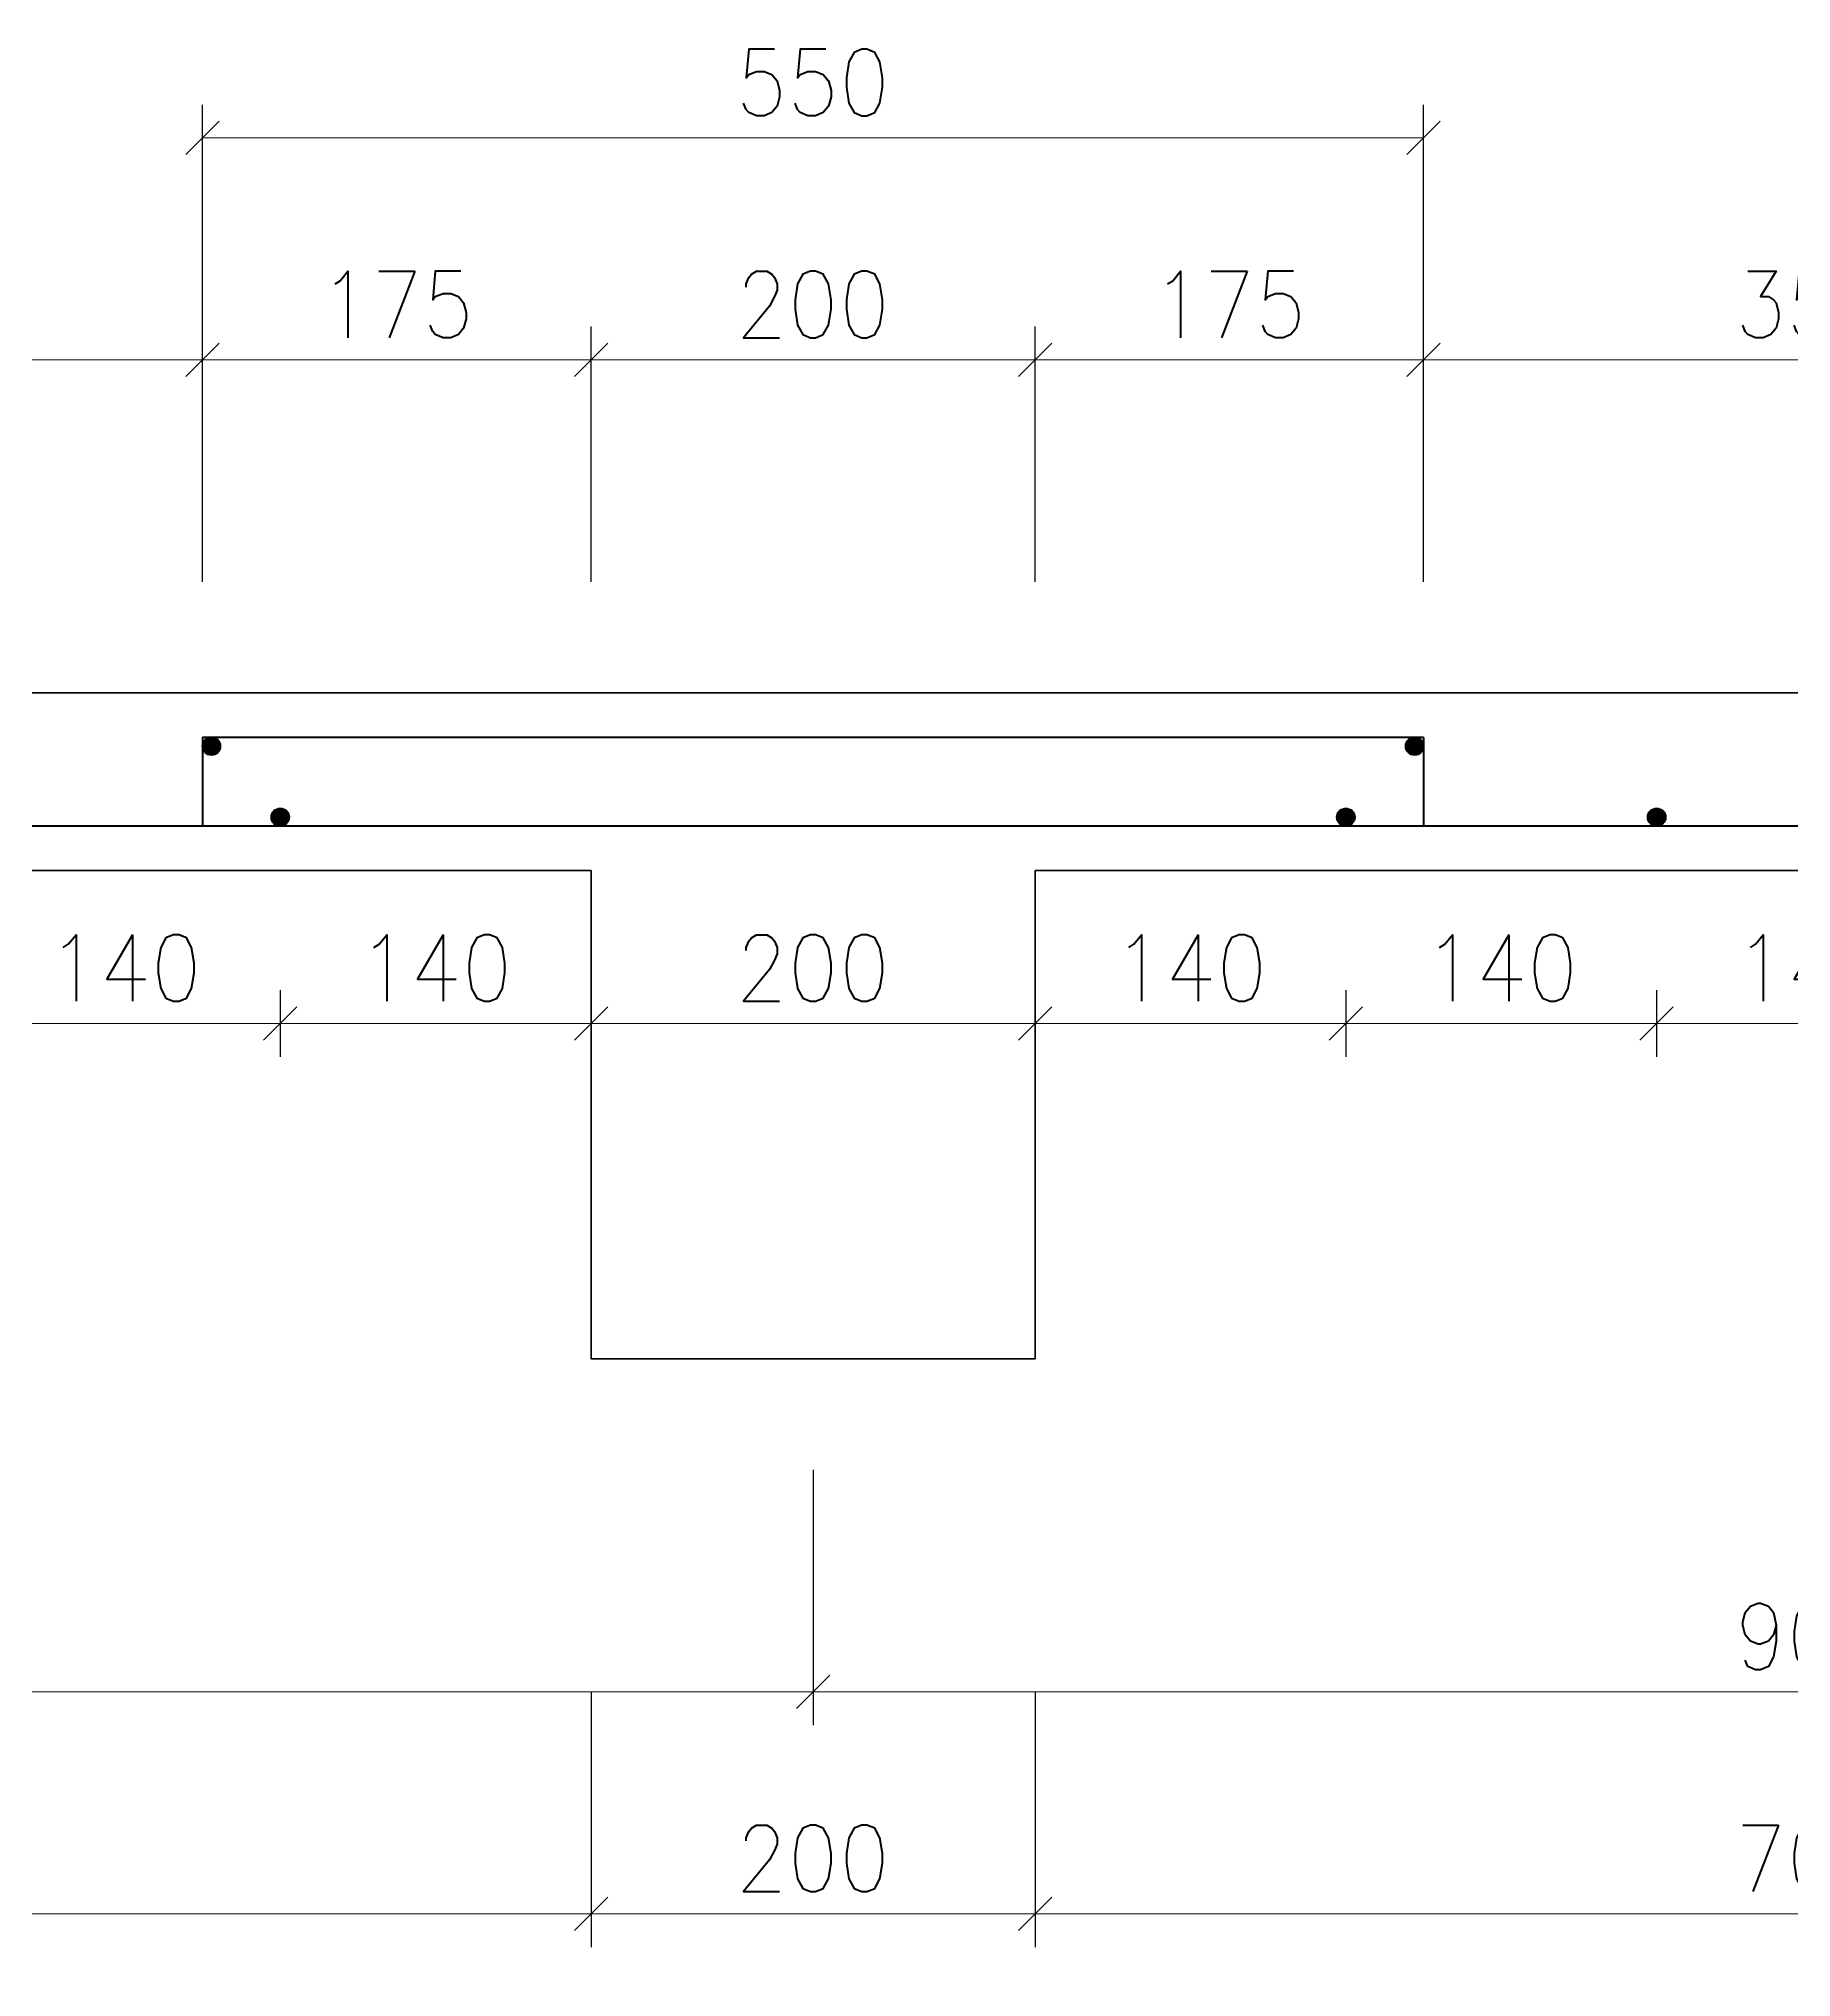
# Model space of a CAD drawing. Header units: millimetres. Extents: x 21380 to 27339, y 19466 to 22366.
# Drawn here: x 24926 to 25715, y 21493 to 22366 of the extents above; entities that cross this region are included whole.
import ezdxf

# ---------------------------------------------------------------- set-up
doc = ezdxf.new("R2010")
doc.units = ezdxf.units.MM
doc.layers.get('Defpoints').update_dxf_attribs({"color": 254})
for name, color, linetype, lineweight in [('0.35', 6, 'Continuous', 35), ('0.7', 30, 'Continuous', 70), ('Dimensions', 7, 'Continuous', 25)]:
    doc.layers.add(name, color=color, linetype=linetype, lineweight=lineweight)
doc.styles.add('MyTextStyle', font='romans.shx', dxfattribs={"width": 0.9})
doc.dimstyles.new('Annotative SK ext', dxfattribs={"dimscale": 0, "dimtxt": 3, "dimasz": 1.5, "dimexe": 1.5, "dimexo": 5, "dimgap": 1, "dimtad": 1, "dimdec": 0, "dimlfac": -1, "dimrnd": 5, "dimzin": 0, "dimtxsty": 'MyTextStyle', "dimblk": 'OBLIQUE', "dimcen": 1.5, "dimadec": 0, "dimazin": 0, "dimtfac": 1, "dimtdec": 0, "dimtofl": 0, "dimtmove": 0, "dimatfit": 3, "dimldrblk": 'NONE', "dimfxl": 10, "dimfxlon": 1, "dimtfillclr": 1, "dimtolj": 1, "dimtzin": 0, "dimlwd": 18, "dimarcsym": 0})
doc.dimstyles.new('Annotative SK int', dxfattribs={"dimscale": 0, "dimtxt": 3, "dimasz": 1.5, "dimexe": 1.5, "dimexo": 0, "dimgap": 1, "dimtad": 1, "dimdec": 0, "dimlfac": -1, "dimrnd": 5, "dimzin": 0, "dimtxsty": 'MyTextStyle', "dimblk": 'OBLIQUE', "dimcen": 1.5, "dimdle": 1.5, "dimadec": 0, "dimazin": 0, "dimtfac": 1, "dimtdec": 0, "dimtofl": 0, "dimtmove": 0, "dimatfit": 3, "dimldrblk": 'NONE', "dimfxl": 1.5, "dimfxlon": 1, "dimtolj": 1, "dimtzin": 0, "dimlwd": 18, "dimarcsym": 0})

# ---------------------------------------------------------------- blocks, each defined once
blk = doc.blocks.new('_Oblique')
at = {"color": 0, "linetype": 'ByBlock', "lineweight": -2}
blk.add_line((-0.5, -0.5), (0.5, 0.5), dxfattribs=at)
blk = doc.blocks.new('*D6')
at = {"layer": 'Defpoints', "color": 0, "transparency": 16777216}
for p in [(24374.35, 21771.33), (25274.35, 21771.33), (25274.35, 21621.33)]:
    blk.add_point(p, dxfattribs=at)
at = {"layer": 'Dimensions', "color": 0, "lineweight": -2, "transparency": 16777216}
for p, q in [((24374.35, 21721.33), (24374.35, 21606.33)), ((25274.35, 21721.33), (25274.35, 21606.33))]:
    blk.add_line(p, q, dxfattribs=at)
at = {"layer": 'Dimensions', "color": 0, "lineweight": 18, "transparency": 16777216}
blk.add_line((24374.35, 21621.33), (25274.35, 21621.33), dxfattribs=at)
at = {"layer": 'Dimensions', "color": 0, "lineweight": 18, "transparency": 16777216, "xscale": 15, "yscale": 15, "zscale": 15, "rotation": 180}
blk.add_blockref('_Oblique', (24374.35, 21621.33), dxfattribs=at)
at = {"layer": 'Dimensions', "color": 0, "lineweight": 18, "transparency": 16777216, "xscale": 15, "yscale": 15, "zscale": 15}
blk.add_blockref('_Oblique', (25274.35, 21621.33), dxfattribs=at)
at = {"layer": 'Dimensions', "color": 0, "transparency": 16777216, "insert": (24824.35, 21646.33), "char_height": 30, "attachment_point": 5, "style": 'MyTextStyle'}
blk.add_mtext('\\A1;900', dxfattribs=at)
blk = doc.blocks.new('_None')
blk = doc.blocks.new('*D7')
at = {"layer": 'Defpoints', "color": 0, "transparency": 16777216}
for p in [(25274.35, 21771.33), (26174.35, 21771.33), (26174.35, 21621.33)]:
    blk.add_point(p, dxfattribs=at)
at = {"layer": 'Dimensions', "color": 0, "lineweight": -2, "transparency": 16777216}
for p, q in [((25274.35, 21721.33), (25274.35, 21606.33)), ((26174.35, 21721.33), (26174.35, 21606.33))]:
    blk.add_line(p, q, dxfattribs=at)
at = {"layer": 'Dimensions', "color": 0, "lineweight": 18, "transparency": 16777216}
blk.add_line((25274.35, 21621.33), (26174.35, 21621.33), dxfattribs=at)
at = {"layer": 'Dimensions', "color": 0, "lineweight": 18, "transparency": 16777216, "xscale": 15, "yscale": 15, "zscale": 15, "rotation": 180}
blk.add_blockref('_Oblique', (25274.35, 21621.33), dxfattribs=at)
at = {"layer": 'Dimensions', "color": 0, "lineweight": 18, "transparency": 16777216, "xscale": 15, "yscale": 15, "zscale": 15}
blk.add_blockref('_Oblique', (26174.35, 21621.33), dxfattribs=at)
at = {"layer": 'Dimensions', "color": 0, "transparency": 16777216, "insert": (25724.35, 21646.33), "char_height": 30, "attachment_point": 5, "style": 'MyTextStyle'}
blk.add_mtext('\\A1;900', dxfattribs=at)
blk = doc.blocks.new('*D17')
at = {"layer": 'Defpoints', "color": 0, "transparency": 16777216}
for p in [(24474.35, 21771.33), (25174.35, 21771.33), (25174.35, 21521.33)]:
    blk.add_point(p, dxfattribs=at)
at = {"layer": 'Dimensions', "color": 0, "lineweight": -2, "transparency": 16777216}
for p, q in [((24474.35, 21621.33), (24474.35, 21506.33)), ((25174.35, 21621.33), (25174.35, 21506.33))]:
    blk.add_line(p, q, dxfattribs=at)
at = {"layer": 'Dimensions', "color": 0, "lineweight": 18, "transparency": 16777216}
blk.add_line((24474.35, 21521.33), (25174.35, 21521.33), dxfattribs=at)
at = {"layer": 'Dimensions', "color": 0, "lineweight": 18, "transparency": 16777216, "xscale": 15, "yscale": 15, "zscale": 15, "rotation": 180}
blk.add_blockref('_Oblique', (24474.35, 21521.33), dxfattribs=at)
at = {"layer": 'Dimensions', "color": 0, "lineweight": 18, "transparency": 16777216, "xscale": 15, "yscale": 15, "zscale": 15}
blk.add_blockref('_Oblique', (25174.35, 21521.33), dxfattribs=at)
at = {"layer": 'Dimensions', "color": 0, "transparency": 16777216, "insert": (24824.35, 21546.33), "char_height": 30, "attachment_point": 5, "style": 'MyTextStyle'}
blk.add_mtext('\\A1;700', dxfattribs=at)
blk = doc.blocks.new('*D18')
at = {"layer": 'Defpoints', "color": 0, "transparency": 16777216}
for p in [(25174.35, 21771.33), (25374.35, 21771.33), (25374.35, 21521.33)]:
    blk.add_point(p, dxfattribs=at)
at = {"layer": 'Dimensions', "color": 0, "lineweight": -2, "transparency": 16777216}
for p, q in [((25174.35, 21621.33), (25174.35, 21506.33)), ((25374.35, 21621.33), (25374.35, 21506.33))]:
    blk.add_line(p, q, dxfattribs=at)
at = {"layer": 'Dimensions', "color": 0, "lineweight": 18, "transparency": 16777216}
blk.add_line((25174.35, 21521.33), (25374.35, 21521.33), dxfattribs=at)
at = {"layer": 'Dimensions', "color": 0, "lineweight": 18, "transparency": 16777216, "xscale": 15, "yscale": 15, "zscale": 15, "rotation": 180}
blk.add_blockref('_Oblique', (25174.35, 21521.33), dxfattribs=at)
at = {"layer": 'Dimensions', "color": 0, "lineweight": 18, "transparency": 16777216, "xscale": 15, "yscale": 15, "zscale": 15}
blk.add_blockref('_Oblique', (25374.35, 21521.33), dxfattribs=at)
at = {"layer": 'Dimensions', "color": 0, "transparency": 16777216, "insert": (25274.35, 21546.33), "char_height": 30, "attachment_point": 5, "style": 'MyTextStyle'}
blk.add_mtext('\\A1;200', dxfattribs=at)
blk = doc.blocks.new('*D19')
at = {"layer": 'Defpoints', "color": 0, "transparency": 16777216}
for p in [(25374.35, 21771.33), (26074.35, 21771.33), (26074.35, 21521.33)]:
    blk.add_point(p, dxfattribs=at)
at = {"layer": 'Dimensions', "color": 0, "lineweight": -2, "transparency": 16777216}
for p, q in [((25374.35, 21621.33), (25374.35, 21506.33)), ((26074.35, 21621.33), (26074.35, 21506.33))]:
    blk.add_line(p, q, dxfattribs=at)
at = {"layer": 'Dimensions', "color": 0, "lineweight": 18, "transparency": 16777216}
blk.add_line((25374.35, 21521.33), (26074.35, 21521.33), dxfattribs=at)
at = {"layer": 'Dimensions', "color": 0, "lineweight": 18, "transparency": 16777216, "xscale": 15, "yscale": 15, "zscale": 15, "rotation": 180}
blk.add_blockref('_Oblique', (25374.35, 21521.33), dxfattribs=at)
at = {"layer": 'Dimensions', "color": 0, "lineweight": 18, "transparency": 16777216, "xscale": 15, "yscale": 15, "zscale": 15}
blk.add_blockref('_Oblique', (26074.35, 21521.33), dxfattribs=at)
at = {"layer": 'Dimensions', "color": 0, "transparency": 16777216, "insert": (25724.35, 21546.33), "char_height": 30, "attachment_point": 5, "style": 'MyTextStyle'}
blk.add_mtext('\\A1;700', dxfattribs=at)
blk = doc.blocks.new('*D23')
at = {"layer": 'Defpoints', "color": 0, "transparency": 16777216}
for p in [(21574.35, 21771.33), (27174.35, 21771.33), (27174.35, 21421.33)]:
    blk.add_point(p, dxfattribs=at)
at = {"layer": 'Dimensions', "color": 0, "lineweight": -2, "transparency": 16777216}
for p, q in [((21574.35, 21521.33), (21574.35, 21406.33)), ((27174.35, 21521.33), (27174.35, 21406.33))]:
    blk.add_line(p, q, dxfattribs=at)
at = {"layer": 'Dimensions', "color": 0, "lineweight": 18, "transparency": 16777216}
blk.add_line((21574.35, 21421.33), (27174.35, 21421.33), dxfattribs=at)
at = {"layer": 'Dimensions', "color": 0, "lineweight": 18, "transparency": 16777216, "xscale": 15, "yscale": 15, "zscale": 15, "rotation": 180}
blk.add_blockref('_Oblique', (21574.35, 21421.33), dxfattribs=at)
at = {"layer": 'Dimensions', "color": 0, "lineweight": 18, "transparency": 16777216, "xscale": 15, "yscale": 15, "zscale": 15}
blk.add_blockref('_Oblique', (27174.35, 21421.33), dxfattribs=at)
at = {"layer": 'Dimensions', "color": 0, "transparency": 16777216, "insert": (24374.35, 21446.33), "char_height": 30, "attachment_point": 5, "style": 'MyTextStyle'}
blk.add_mtext('\\A1;5600', dxfattribs=at)
blk = doc.blocks.new('*D52')
at = {"layer": 'Defpoints', "color": 0, "transparency": 16777216}
for p in [(24894.35, 22015.33), (25034.35, 22015.33), (25034.35, 21922.42)]:
    blk.add_point(p, dxfattribs=at)
at = {"layer": 'Dimensions', "color": 0, "lineweight": -2, "transparency": 16777216}
for p, q in [((24894.35, 21937.42), (24894.35, 21907.42)), ((25034.35, 21937.42), (25034.35, 21907.42))]:
    blk.add_line(p, q, dxfattribs=at)
at = {"layer": 'Dimensions', "color": 0, "lineweight": 18, "transparency": 16777216}
blk.add_line((24879.35, 21922.42), (25049.35, 21922.42), dxfattribs=at)
at = {"layer": 'Dimensions', "color": 0, "lineweight": 18, "transparency": 16777216, "xscale": 15, "yscale": 15, "zscale": 15, "rotation": 180}
blk.add_blockref('_Oblique', (24894.35, 21922.42), dxfattribs=at)
at = {"layer": 'Dimensions', "color": 0, "lineweight": 18, "transparency": 16777216, "xscale": 15, "yscale": 15, "zscale": 15}
blk.add_blockref('_Oblique', (25034.35, 21922.42), dxfattribs=at)
at = {"layer": 'Dimensions', "color": 0, "transparency": 16777216, "insert": (24964.35, 21947.42), "char_height": 30, "attachment_point": 5, "style": 'MyTextStyle'}
blk.add_mtext('\\A1;140', dxfattribs=at)
blk = doc.blocks.new('*D53')
at = {"layer": 'Defpoints', "color": 0, "transparency": 16777216}
for p in [(25034.35, 22015.33), (25174.35, 21922.42), (25174.35, 21771.33)]:
    blk.add_point(p, dxfattribs=at)
at = {"layer": 'Dimensions', "color": 0, "lineweight": -2, "transparency": 16777216}
for p, q in [((25034.35, 21937.42), (25034.35, 21907.42)), ((25174.35, 21907.42), (25174.35, 21937.42))]:
    blk.add_line(p, q, dxfattribs=at)
at = {"layer": 'Dimensions', "color": 0, "lineweight": 18, "transparency": 16777216}
blk.add_line((25019.35, 21922.42), (25189.35, 21922.42), dxfattribs=at)
at = {"layer": 'Dimensions', "color": 0, "lineweight": 18, "transparency": 16777216, "xscale": 15, "yscale": 15, "zscale": 15, "rotation": 180}
blk.add_blockref('_Oblique', (25034.35, 21922.42), dxfattribs=at)
at = {"layer": 'Dimensions', "color": 0, "lineweight": 18, "transparency": 16777216, "xscale": 15, "yscale": 15, "zscale": 15}
blk.add_blockref('_Oblique', (25174.35, 21922.42), dxfattribs=at)
at = {"layer": 'Dimensions', "color": 0, "transparency": 16777216, "insert": (25104.35, 21947.42), "char_height": 30, "attachment_point": 5, "style": 'MyTextStyle'}
blk.add_mtext('\\A1;140', dxfattribs=at)
blk = doc.blocks.new('*D54')
at = {"layer": 'Defpoints', "color": 0, "transparency": 16777216}
for p in [(25374.35, 21922.42), (25174.35, 21771.33), (25374.35, 21771.33)]:
    blk.add_point(p, dxfattribs=at)
at = {"layer": 'Dimensions', "color": 0, "lineweight": -2, "transparency": 16777216}
for p, q in [((25174.35, 21907.42), (25174.35, 21937.42)), ((25374.35, 21907.42), (25374.35, 21937.42))]:
    blk.add_line(p, q, dxfattribs=at)
at = {"layer": 'Dimensions', "color": 0, "lineweight": 18, "transparency": 16777216}
blk.add_line((25159.35, 21922.42), (25389.35, 21922.42), dxfattribs=at)
at = {"layer": 'Dimensions', "color": 0, "lineweight": 18, "transparency": 16777216, "xscale": 15, "yscale": 15, "zscale": 15, "rotation": 180}
blk.add_blockref('_Oblique', (25174.35, 21922.42), dxfattribs=at)
at = {"layer": 'Dimensions', "color": 0, "lineweight": 18, "transparency": 16777216, "xscale": 15, "yscale": 15, "zscale": 15}
blk.add_blockref('_Oblique', (25374.35, 21922.42), dxfattribs=at)
at = {"layer": 'Dimensions', "color": 0, "transparency": 16777216, "insert": (25274.35, 21947.42), "char_height": 30, "attachment_point": 5, "style": 'MyTextStyle'}
blk.add_mtext('\\A1;200', dxfattribs=at)
blk = doc.blocks.new('*D55')
at = {"layer": 'Defpoints', "color": 0, "transparency": 16777216}
for p in [(25514.35, 22015.33), (25514.35, 21922.42), (25374.35, 21771.33)]:
    blk.add_point(p, dxfattribs=at)
at = {"layer": 'Dimensions', "color": 0, "lineweight": -2, "transparency": 16777216}
for p, q in [((25374.35, 21907.42), (25374.35, 21937.42)), ((25514.35, 21937.42), (25514.35, 21907.42))]:
    blk.add_line(p, q, dxfattribs=at)
at = {"layer": 'Dimensions', "color": 0, "lineweight": 18, "transparency": 16777216}
blk.add_line((25359.35, 21922.42), (25529.35, 21922.42), dxfattribs=at)
at = {"layer": 'Dimensions', "color": 0, "lineweight": 18, "transparency": 16777216, "xscale": 15, "yscale": 15, "zscale": 15, "rotation": 180}
blk.add_blockref('_Oblique', (25374.35, 21922.42), dxfattribs=at)
at = {"layer": 'Dimensions', "color": 0, "lineweight": 18, "transparency": 16777216, "xscale": 15, "yscale": 15, "zscale": 15}
blk.add_blockref('_Oblique', (25514.35, 21922.42), dxfattribs=at)
at = {"layer": 'Dimensions', "color": 0, "transparency": 16777216, "insert": (25444.35, 21947.42), "char_height": 30, "attachment_point": 5, "style": 'MyTextStyle'}
blk.add_mtext('\\A1;140', dxfattribs=at)
blk = doc.blocks.new('*D56')
at = {"layer": 'Defpoints', "color": 0, "transparency": 16777216}
for p in [(25514.35, 22015.33), (25654.35, 22015.33), (25654.35, 21922.42)]:
    blk.add_point(p, dxfattribs=at)
at = {"layer": 'Dimensions', "color": 0, "lineweight": -2, "transparency": 16777216}
for p, q in [((25514.35, 21937.42), (25514.35, 21907.42)), ((25654.35, 21937.42), (25654.35, 21907.42))]:
    blk.add_line(p, q, dxfattribs=at)
at = {"layer": 'Dimensions', "color": 0, "lineweight": 18, "transparency": 16777216}
blk.add_line((25499.35, 21922.42), (25669.35, 21922.42), dxfattribs=at)
at = {"layer": 'Dimensions', "color": 0, "lineweight": 18, "transparency": 16777216, "xscale": 15, "yscale": 15, "zscale": 15, "rotation": 180}
blk.add_blockref('_Oblique', (25514.35, 21922.42), dxfattribs=at)
at = {"layer": 'Dimensions', "color": 0, "lineweight": 18, "transparency": 16777216, "xscale": 15, "yscale": 15, "zscale": 15}
blk.add_blockref('_Oblique', (25654.35, 21922.42), dxfattribs=at)
at = {"layer": 'Dimensions', "color": 0, "transparency": 16777216, "insert": (25584.35, 21947.42), "char_height": 30, "attachment_point": 5, "style": 'MyTextStyle'}
blk.add_mtext('\\A1;140', dxfattribs=at)
blk = doc.blocks.new('*D57')
at = {"layer": 'Defpoints', "color": 0, "transparency": 16777216}
for p in [(25654.35, 22015.33), (25794.35, 22015.33), (25794.35, 21922.42)]:
    blk.add_point(p, dxfattribs=at)
at = {"layer": 'Dimensions', "color": 0, "lineweight": -2, "transparency": 16777216}
for p, q in [((25654.35, 21937.42), (25654.35, 21907.42)), ((25794.35, 21937.42), (25794.35, 21907.42))]:
    blk.add_line(p, q, dxfattribs=at)
at = {"layer": 'Dimensions', "color": 0, "lineweight": 18, "transparency": 16777216}
blk.add_line((25639.35, 21922.42), (25809.35, 21922.42), dxfattribs=at)
at = {"layer": 'Dimensions', "color": 0, "lineweight": 18, "transparency": 16777216, "xscale": 15, "yscale": 15, "zscale": 15, "rotation": 180}
blk.add_blockref('_Oblique', (25654.35, 21922.42), dxfattribs=at)
at = {"layer": 'Dimensions', "color": 0, "lineweight": 18, "transparency": 16777216, "xscale": 15, "yscale": 15, "zscale": 15}
blk.add_blockref('_Oblique', (25794.35, 21922.42), dxfattribs=at)
at = {"layer": 'Dimensions', "color": 0, "transparency": 16777216, "insert": (25724.35, 21947.42), "char_height": 30, "attachment_point": 5, "style": 'MyTextStyle'}
blk.add_mtext('\\A1;140', dxfattribs=at)
blk = doc.blocks.new('*D80')
at = {"layer": 'Defpoints', "color": 0, "transparency": 16777216}
for p in [(25174.35, 22221.33), (24999.35, 22051.33), (25174.35, 22051.33)]:
    blk.add_point(p, dxfattribs=at)
at = {"layer": 'Dimensions', "color": 0, "lineweight": -2, "transparency": 16777216}
for p, q in [((24999.35, 22121.33), (24999.35, 22236.33)), ((25174.35, 22121.33), (25174.35, 22236.33))]:
    blk.add_line(p, q, dxfattribs=at)
at = {"layer": 'Dimensions', "color": 0, "lineweight": 18, "transparency": 16777216}
blk.add_line((24999.35, 22221.33), (25174.35, 22221.33), dxfattribs=at)
at = {"layer": 'Dimensions', "color": 0, "lineweight": 18, "transparency": 16777216, "xscale": 15, "yscale": 15, "zscale": 15, "rotation": 180}
blk.add_blockref('_Oblique', (24999.35, 22221.33), dxfattribs=at)
at = {"layer": 'Dimensions', "color": 0, "lineweight": 18, "transparency": 16777216, "xscale": 15, "yscale": 15, "zscale": 15}
blk.add_blockref('_Oblique', (25174.35, 22221.33), dxfattribs=at)
at = {"layer": 'Dimensions', "color": 0, "transparency": 16777216, "insert": (25086.85, 22246.33), "char_height": 30, "attachment_point": 5, "style": 'MyTextStyle'}
blk.add_mtext('\\A1;175', dxfattribs=at)
blk = doc.blocks.new('*D81')
at = {"layer": 'Defpoints', "color": 0, "transparency": 16777216}
for p in [(25374.35, 22221.33), (25174.35, 22051.33), (25374.35, 21991.33)]:
    blk.add_point(p, dxfattribs=at)
at = {"layer": 'Dimensions', "color": 0, "lineweight": -2, "transparency": 16777216}
for p, q in [((25174.35, 22121.33), (25174.35, 22236.33)), ((25374.35, 22121.33), (25374.35, 22236.33))]:
    blk.add_line(p, q, dxfattribs=at)
at = {"layer": 'Dimensions', "color": 0, "lineweight": 18, "transparency": 16777216}
blk.add_line((25174.35, 22221.33), (25374.35, 22221.33), dxfattribs=at)
at = {"layer": 'Dimensions', "color": 0, "lineweight": 18, "transparency": 16777216, "xscale": 15, "yscale": 15, "zscale": 15, "rotation": 180}
blk.add_blockref('_Oblique', (25174.35, 22221.33), dxfattribs=at)
at = {"layer": 'Dimensions', "color": 0, "lineweight": 18, "transparency": 16777216, "xscale": 15, "yscale": 15, "zscale": 15}
blk.add_blockref('_Oblique', (25374.35, 22221.33), dxfattribs=at)
at = {"layer": 'Dimensions', "color": 0, "transparency": 16777216, "insert": (25274.35, 22246.33), "char_height": 30, "attachment_point": 5, "style": 'MyTextStyle'}
blk.add_mtext('\\A1;200', dxfattribs=at)
blk = doc.blocks.new('*D82')
at = {"layer": 'Defpoints', "color": 0, "transparency": 16777216}
for p in [(25549.35, 22221.33), (25549.35, 22051.33), (25374.35, 21991.33)]:
    blk.add_point(p, dxfattribs=at)
at = {"layer": 'Dimensions', "color": 0, "lineweight": -2, "transparency": 16777216}
for p, q in [((25374.35, 22121.33), (25374.35, 22236.33)), ((25549.35, 22121.33), (25549.35, 22236.33))]:
    blk.add_line(p, q, dxfattribs=at)
at = {"layer": 'Dimensions', "color": 0, "lineweight": 18, "transparency": 16777216}
blk.add_line((25374.35, 22221.33), (25549.35, 22221.33), dxfattribs=at)
at = {"layer": 'Dimensions', "color": 0, "lineweight": 18, "transparency": 16777216, "xscale": 15, "yscale": 15, "zscale": 15, "rotation": 180}
blk.add_blockref('_Oblique', (25374.35, 22221.33), dxfattribs=at)
at = {"layer": 'Dimensions', "color": 0, "lineweight": 18, "transparency": 16777216, "xscale": 15, "yscale": 15, "zscale": 15}
blk.add_blockref('_Oblique', (25549.35, 22221.33), dxfattribs=at)
at = {"layer": 'Dimensions', "color": 0, "transparency": 16777216, "insert": (25461.85, 22246.33), "char_height": 30, "attachment_point": 5, "style": 'MyTextStyle'}
blk.add_mtext('\\A1;175', dxfattribs=at)
blk = doc.blocks.new('*D83')
at = {"layer": 'Defpoints', "color": 0, "transparency": 16777216}
for p in [(25549.35, 22321.33), (24999.35, 22051.33), (25549.35, 22051.33)]:
    blk.add_point(p, dxfattribs=at)
at = {"layer": 'Dimensions', "color": 0, "lineweight": -2, "transparency": 16777216}
for p, q in [((24999.35, 22221.33), (24999.35, 22336.33)), ((25549.35, 22221.33), (25549.35, 22336.33))]:
    blk.add_line(p, q, dxfattribs=at)
at = {"layer": 'Dimensions', "color": 0, "lineweight": 18, "transparency": 16777216}
blk.add_line((24999.35, 22321.33), (25549.35, 22321.33), dxfattribs=at)
at = {"layer": 'Dimensions', "color": 0, "lineweight": 18, "transparency": 16777216, "xscale": 15, "yscale": 15, "zscale": 15, "rotation": 180}
blk.add_blockref('_Oblique', (24999.35, 22321.33), dxfattribs=at)
at = {"layer": 'Dimensions', "color": 0, "lineweight": 18, "transparency": 16777216, "xscale": 15, "yscale": 15, "zscale": 15}
blk.add_blockref('_Oblique', (25549.35, 22321.33), dxfattribs=at)
at = {"layer": 'Dimensions', "color": 0, "transparency": 16777216, "insert": (25274.35, 22346.33), "char_height": 30, "attachment_point": 5, "style": 'MyTextStyle'}
blk.add_mtext('\\A1;550', dxfattribs=at)
blk = doc.blocks.new('*D95')
at = {"layer": 'Defpoints', "color": 0, "transparency": 16777216}
for p in [(24999.35, 22221.33), (24649.35, 22051.33), (24999.35, 22051.33)]:
    blk.add_point(p, dxfattribs=at)
at = {"layer": 'Dimensions', "color": 0, "lineweight": -2, "transparency": 16777216}
for p, q in [((24649.35, 22121.33), (24649.35, 22236.33)), ((24999.35, 22121.33), (24999.35, 22236.33))]:
    blk.add_line(p, q, dxfattribs=at)
at = {"layer": 'Dimensions', "color": 0, "lineweight": 18, "transparency": 16777216}
blk.add_line((24649.35, 22221.33), (24999.35, 22221.33), dxfattribs=at)
at = {"layer": 'Dimensions', "color": 0, "lineweight": 18, "transparency": 16777216, "xscale": 15, "yscale": 15, "zscale": 15, "rotation": 180}
blk.add_blockref('_Oblique', (24649.35, 22221.33), dxfattribs=at)
at = {"layer": 'Dimensions', "color": 0, "lineweight": 18, "transparency": 16777216, "xscale": 15, "yscale": 15, "zscale": 15}
blk.add_blockref('_Oblique', (24999.35, 22221.33), dxfattribs=at)
at = {"layer": 'Dimensions', "color": 0, "transparency": 16777216, "insert": (24824.35, 22246.33), "char_height": 30, "attachment_point": 5, "style": 'MyTextStyle'}
blk.add_mtext('\\A1;350', dxfattribs=at)
blk = doc.blocks.new('*D96')
at = {"layer": 'Defpoints', "color": 0, "transparency": 16777216}
for p in [(25899.35, 22221.33), (25549.35, 22051.33), (25899.35, 22051.33)]:
    blk.add_point(p, dxfattribs=at)
at = {"layer": 'Dimensions', "color": 0, "lineweight": -2, "transparency": 16777216}
for p, q in [((25549.35, 22121.33), (25549.35, 22236.33)), ((25899.35, 22121.33), (25899.35, 22236.33))]:
    blk.add_line(p, q, dxfattribs=at)
at = {"layer": 'Dimensions', "color": 0, "lineweight": 18, "transparency": 16777216}
blk.add_line((25549.35, 22221.33), (25899.35, 22221.33), dxfattribs=at)
at = {"layer": 'Dimensions', "color": 0, "lineweight": 18, "transparency": 16777216, "xscale": 15, "yscale": 15, "zscale": 15, "rotation": 180}
blk.add_blockref('_Oblique', (25549.35, 22221.33), dxfattribs=at)
at = {"layer": 'Dimensions', "color": 0, "lineweight": 18, "transparency": 16777216, "xscale": 15, "yscale": 15, "zscale": 15}
blk.add_blockref('_Oblique', (25899.35, 22221.33), dxfattribs=at)
at = {"layer": 'Dimensions', "color": 0, "transparency": 16777216, "insert": (25724.35, 22246.33), "char_height": 30, "attachment_point": 5, "style": 'MyTextStyle'}
blk.add_mtext('\\A1;350', dxfattribs=at)

msp = doc.modelspace()

# ---------------------------------------------------------------- hatches: boundary and pattern name
at = {"layer": '0.7'}
h = msp.add_hatch(color=256, dxfattribs=at)
h.dxf.hatch_style = 1
h.paths.add_polyline_path([(25007.35, 22047.33, 1), (24999.35, 22047.33, 1)])
h = msp.add_hatch(color=256, dxfattribs=at)
h.dxf.hatch_style = 1
h.paths.add_polyline_path([(25549.35, 22047.33, 1), (25541.35, 22047.33, 1)])
h = msp.add_hatch(color=256, dxfattribs=at)
h.dxf.hatch_style = 1
h.paths.add_polyline_path([(25038.35, 22015.33, 1), (25030.35, 22015.33, 1)])
h = msp.add_hatch(color=256, dxfattribs=at)
h.dxf.hatch_style = 1
h.paths.add_polyline_path([(25518.35, 22015.33, 1), (25510.35, 22015.33, 1)])
h = msp.add_hatch(color=256, dxfattribs=at)
h.dxf.hatch_style = 1
h.paths.add_polyline_path([(25658.35, 22015.33, 1), (25650.35, 22015.33, 1)])

# ---------------------------------------------------------------- linework, layer by layer
at = {"layer": '0.35'}
for p, q in [((21574.35, 22071.33), (27174.35, 22071.33)), ((24474.35, 21991.33), (25174.35, 21991.33)), ((25174.35, 21991.33), (25174.35, 21771.33)), ((25374.35, 21771.33), (25374.35, 21991.33)), ((25374.35, 21991.33), (26074.35, 21991.33)), ((25174.35, 21771.33), (25374.35, 21771.33))]:
    msp.add_line(p, q, dxfattribs=at)
at = {"layer": '0.7'}
for p, q in [((25549.35, 22051.33), (24999.35, 22051.33)), ((24999.35, 22051.33), (24999.35, 22011.33)), ((25549.35, 22051.33), (25549.35, 22011.33)), ((27024.35, 22011.33), (21724.35, 22011.33))]:
    msp.add_line(p, q, dxfattribs=at)
for centre in [(25003.35, 22047.33), (25545.35, 22047.33), (25034.35, 22015.33), (25514.35, 22015.33), (25654.35, 22015.33)]:
    msp.add_circle(centre, 4, dxfattribs=at)

# ---------------------------------------------------------------- dimensions: what is measured, and where the dimension line sits
at = {"layer": 'Dimensions'}
for base, p1, p2, dimstyle, picture, middle in [((25549.35, 22321.33), (24999.35, 22051.33), (25549.35, 22051.33), 'Annotative SK ext', '*D83', (25274.35, 22346.33)), ((24999.35, 22221.33), (24649.35, 22051.33), (24999.35, 22051.33), 'Annotative SK ext', '*D95', (24824.35, 22246.33)), ((25174.35, 22221.33), (24999.35, 22051.33), (25174.35, 22051.33), 'Annotative SK ext', '*D80', (25086.85, 22246.33)), ((25374.35, 22221.33), (25174.35, 22051.33), (25374.35, 21991.33), 'Annotative SK ext', '*D81', (25274.35, 22246.33)), ((25549.35, 22221.33), (25374.35, 21991.33), (25549.35, 22051.33), 'Annotative SK ext', '*D82', (25461.85, 22246.33)), ((25899.35, 22221.33), (25549.35, 22051.33), (25899.35, 22051.33), 'Annotative SK ext', '*D96', (25724.35, 22246.33)), ((25034.35, 21922.42), (24894.35, 22015.33), (25034.35, 22015.33), 'Annotative SK int', '*D52', (24964.35, 21947.42)), ((25174.35, 21922.42), (25034.35, 22015.33), (25174.35, 21771.33), 'Annotative SK int', '*D53', (25104.35, 21947.42)), ((25514.35, 21922.42), (25374.35, 21771.33), (25514.35, 22015.33), 'Annotative SK int', '*D55', (25444.35, 21947.42)), ((25654.35, 21922.42), (25514.35, 22015.33), (25654.35, 22015.33), 'Annotative SK int', '*D56', (25584.35, 21947.42)), ((25794.35, 21922.42), (25654.35, 22015.33), (25794.35, 22015.33), 'Annotative SK int', '*D57', (25724.35, 21947.42)), ((25374.35, 21922.42), (25174.35, 21771.33), (25374.35, 21771.33), 'Annotative SK int', '*D54', (25274.35, 21947.42)), ((27174.35, 21421.33), (21574.35, 21771.33), (27174.35, 21771.33), 'Annotative SK ext', '*D23', (24374.35, 21446.33)), ((25274.35, 21621.33), (24374.35, 21771.33), (25274.35, 21771.33), 'Annotative SK ext', '*D6', (24824.35, 21646.33)), ((25174.35, 21521.33), (24474.35, 21771.33), (25174.35, 21771.33), 'Annotative SK ext', '*D17', (24824.35, 21546.33)), ((25374.35, 21521.33), (25174.35, 21771.33), (25374.35, 21771.33), 'Annotative SK ext', '*D18', (25274.35, 21546.33)), ((26174.35, 21621.33), (25274.35, 21771.33), (26174.35, 21771.33), 'Annotative SK ext', '*D7', (25724.35, 21646.33)), ((26074.35, 21521.33), (25374.35, 21771.33), (26074.35, 21771.33), 'Annotative SK ext', '*D19', (25724.35, 21546.33))]:
    dim = msp.add_linear_dim(base=base, p1=p1, p2=p2, dimstyle=dimstyle, dxfattribs=at)
    dim.commit()
    dim.dimension.update_dxf_attribs({"geometry": picture, "text_midpoint": middle})

doc.saveas('drawing.dxf')
